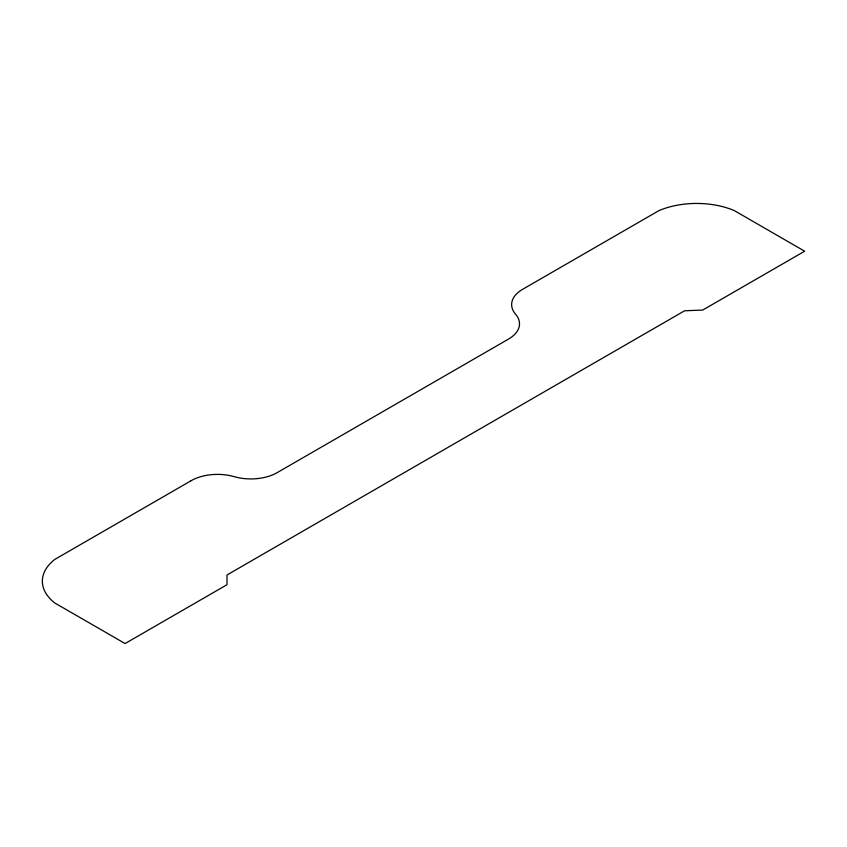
<?xml version="1.0" encoding="UTF-8"?>
<svg xmlns="http://www.w3.org/2000/svg" width="847" height="847" viewBox="0 0 847 847"><rect width="100%" height="100%" fill="white"/><g stroke="black" fill="none" stroke-linecap="round" stroke-linejoin="round"><path stroke-width="1.27" d="M191.168 480.683L54.79 559.422A63.409 36.612 0 0 0 54.79 602.979L125.081 643.551L227.007 584.705L226.985 574.986L684.609 310.785L702.714 310.055L804.65 251.21L734.36 210.628A63.409 36.612 0 0 0 658.924 210.628L522.546 289.367A37.257 21.514 0 0 0 515.569 314.195A37.257 21.514 0 0 1 508.592 339.033L277.202 472.626A37.257 21.514 0 0 1 234.185 476.66A37.257 21.514 0 0 0 191.168 480.683"/></g></svg>
